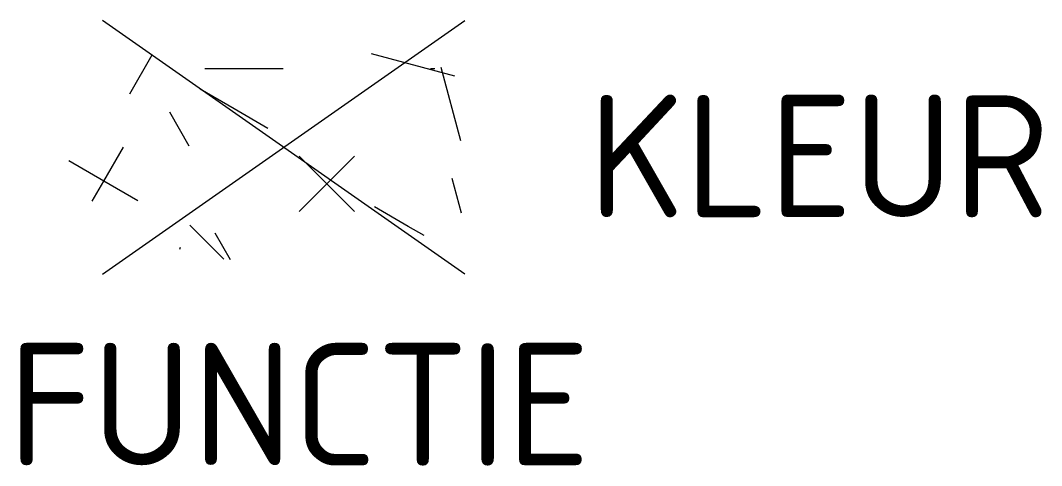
# Model space of a CAD drawing. Extents: x -3.9 to 11.1, y -4.7 to 1.9.
import ezdxf
from ezdxf.enums import TextEntityAlignment as Align

# ---------------------------------------------------------------- set-up
doc = ezdxf.new("R2010")
doc.units = 0
doc.styles.add('NLCS-ISO', font='NLCS-ISO.ttf')

msp = doc.modelspace()

# ---------------------------------------------------------------- linework, layer by layer
for p, q in [((-2.662, -1.864), (2.662, 1.864)), ((2.662, -1.864), (-2.662, 1.864)), ((-2.261, 0.784), (-1.93, 1.359)), ((2.518, 1.043), (1.289, 1.373)), ((-1.159, 1.159), (-0.584, 1.159)), ((-0.584, 1.159), (-0.009, 1.159)), ((2.159, 1.159), (2.221, 1.159)), ((2.604, 0.092), (2.314, 1.172)), ((-0.729, 0.564), (-1.227, 0.851)), ((-1.386, 0.017), (-1.673, 0.515)), ((-0.231, 0.276), (-0.729, 0.564)), ((-2.641, -0.498), (-2.353, 0)), ((0.227, -0.944), (1.04, -0.131)), ((1.04, -0.944), (0.227, -0.131)), ((-2.641, -0.498), (-3.155, -0.201)), ((-2.813, -0.795), (-2.641, -0.498)), ((-2.143, -0.786), (-2.641, -0.498)), ((2.616, -0.971), (2.479, -0.459)), ((1.832, -1.165), (1.335, -0.878)), ((-0.88, -1.644), (-1.377, -1.147)), ((2.066, -1.3), (1.832, -1.165)), ((-0.779, -1.658), (-1.006, -1.265)), ((-1.525, -1.498), (-1.517, -1.47))]:
    msp.add_line(p, q)

# ---------------------------------------------------------------- texts
at = {"style": 'NLCS-ISO'}
msp.add_attdef('KLEUR', text='', height=1.8, dxfattribs=at).set_placement((4.477, -0.131), align=Align.MIDDLE_LEFT)
at = {"style": 'NLCS-ISO', "flags": 1}
msp.add_attdef('FUNCTIE', text='', height=1.8, dxfattribs=at).set_placement((0.227, -2.881), align=Align.TOP_CENTER)

doc.saveas('drawing.dxf')
